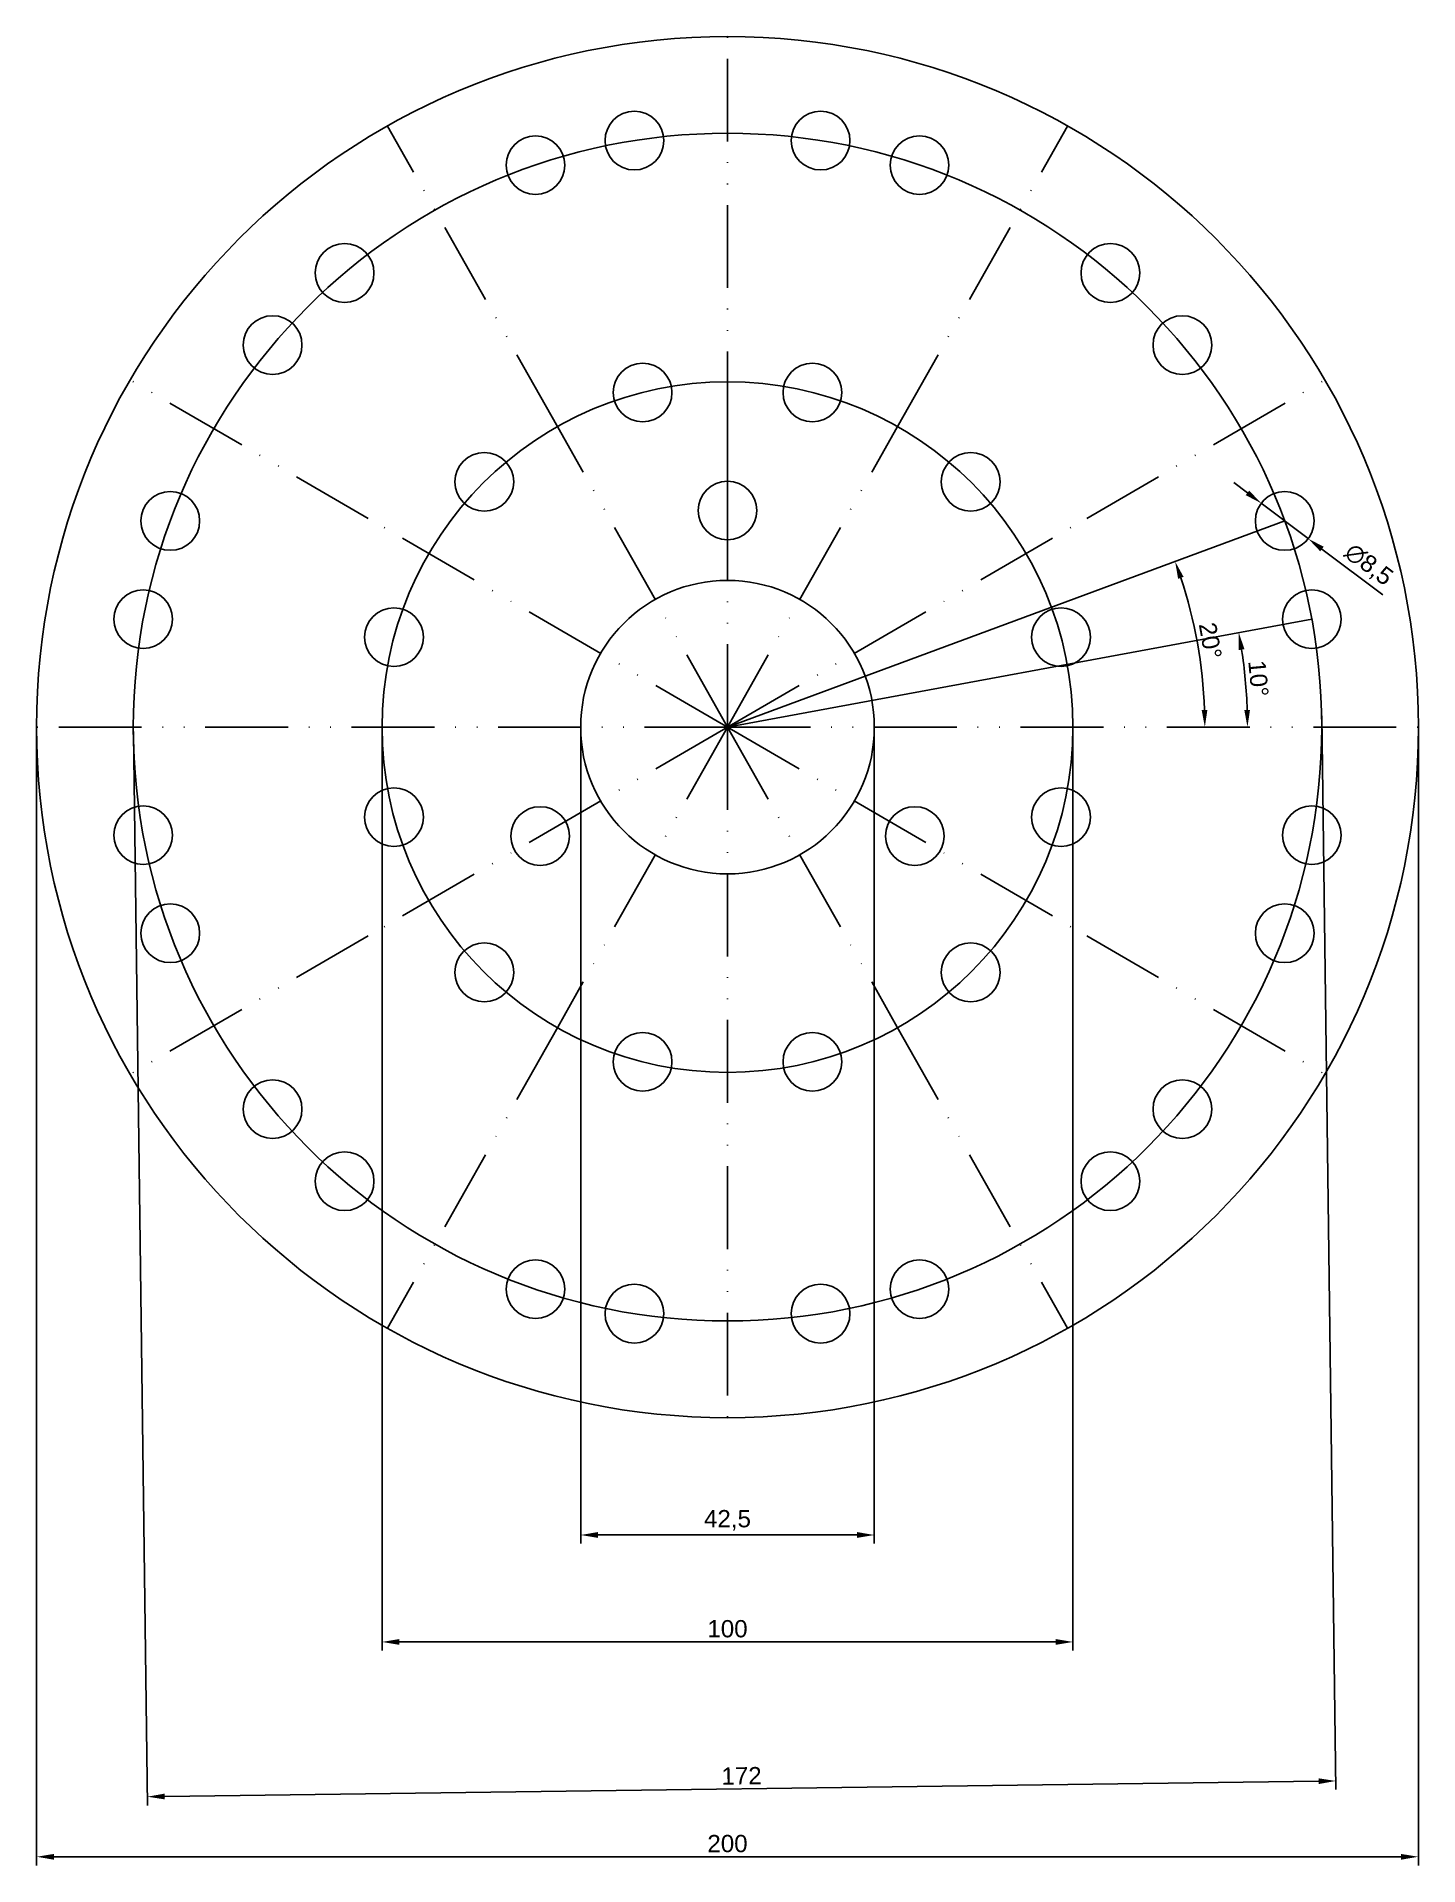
# Model space of a CAD drawing. Header units: millimetres. Extents: x 2637 to 2837, y 1453 to 1717.
import ezdxf

# ---------------------------------------------------------------- set-up
doc = ezdxf.new("R2010")
doc.units = ezdxf.units.MM
doc.linetypes.add('ACAD_ISO12W100', pattern=[21, 12, -3, 0, -3, 0, -3])
doc.styles.get("Standard").update_dxf_attribs({"font": 'arial.ttf'})
doc.dimstyles.new('ISO-25', dxfattribs={"dimtxt": 2.5, "dimasz": 2.5, "dimexe": 1.25, "dimexo": 0.625, "dimtad": 1, "dimtxsty": 'Standard', "dimcen": 2.5, "dimadec": 0, "dimazin": 0, "dimtfac": 1, "dimtmove": 0, "dimatfit": 3, "dimfxl": 1, "dimarcsym": 0})

# ---------------------------------------------------------------- blocks, each defined once
blk = doc.blocks.new('*D2')
at = {"color": 0, "lineweight": -2, "transparency": 16777216}
for p, q in [((2687.23, 1616.8), (2687.23, 1483.7)), ((2787.23, 1616.8), (2787.23, 1483.7)), ((2689.73, 1484.95), (2784.73, 1484.95))]:
    blk.add_line(p, q, dxfattribs=at)
at = {"color": 0, "transparency": 16777216}
for points in [[(2689.73, 1485.37), (2689.73, 1484.53), (2687.23, 1484.95)], [(2784.73, 1485.37), (2784.73, 1484.53), (2787.23, 1484.95)]]:
    blk.add_solid(points, dxfattribs=at)
at = {"layer": 'Defpoints', "color": 0, "transparency": 16777216}
for p in [(2687.23, 1617.43), (2787.23, 1617.43), (2787.23, 1484.95)]:
    blk.add_point(p, dxfattribs=at)
at = {"color": 0, "transparency": 16777216, "insert": (2737.23, 1486.85), "char_height": 2.5, "attachment_point": 5}
blk.add_mtext('100', dxfattribs=at)
blk = doc.blocks.new('*D3')
at = {"color": 0, "lineweight": -2, "transparency": 16777216}
for p, q in [((2823.24, 1619.08), (2825.3, 1463.57)), ((2651.24, 1616.8), (2653.3, 1461.29)), ((2655.78, 1462.57), (2822.78, 1464.78))]:
    blk.add_line(p, q, dxfattribs=at)
at = {"color": 0, "transparency": 16777216}
for points in [[(2822.78, 1465.2), (2822.79, 1464.37), (2825.28, 1464.82)], [(2655.78, 1462.99), (2655.79, 1462.15), (2653.28, 1462.54)]]:
    blk.add_solid(points, dxfattribs=at)
at = {"layer": 'Defpoints', "color": 0, "transparency": 16777216}
for p in [(2823.23, 1619.71), (2651.23, 1617.43), (2825.28, 1464.82)]:
    blk.add_point(p, dxfattribs=at)
at = {"color": 0, "transparency": 16777216, "insert": (2739.26, 1465.56), "char_height": 2.5, "attachment_point": 5, "rotation": 0.7587}
blk.add_mtext('172', dxfattribs=at)
blk = doc.blocks.new('*D4')
at = {"color": 0, "lineweight": -2, "transparency": 16777216}
for p, q in [((2637.23, 1616.8), (2637.23, 1452.59)), ((2837.23, 1616.8), (2837.23, 1452.59)), ((2639.73, 1453.84), (2834.73, 1453.84))]:
    blk.add_line(p, q, dxfattribs=at)
at = {"color": 0, "transparency": 16777216}
for points in [[(2639.73, 1454.25), (2639.73, 1453.42), (2637.23, 1453.84)], [(2834.73, 1454.25), (2834.73, 1453.42), (2837.23, 1453.84)]]:
    blk.add_solid(points, dxfattribs=at)
at = {"layer": 'Defpoints', "color": 0, "transparency": 16777216}
for p in [(2637.23, 1617.43), (2837.23, 1617.43), (2837.23, 1453.84)]:
    blk.add_point(p, dxfattribs=at)
at = {"color": 0, "transparency": 16777216, "insert": (2737.23, 1455.74), "char_height": 2.5, "attachment_point": 5}
blk.add_mtext('200', dxfattribs=at)
blk = doc.blocks.new('*D7')
at = {"color": 0, "lineweight": -2, "transparency": 16777216}
for p, q in [((2715.98, 1616.8), (2715.98, 1499.19)), ((2758.48, 1616.8), (2758.48, 1499.19)), ((2755.98, 1500.44), (2718.48, 1500.44))]:
    blk.add_line(p, q, dxfattribs=at)
at = {"color": 0, "transparency": 16777216}
for points in [[(2718.48, 1500.86), (2718.48, 1500.02), (2715.98, 1500.44)], [(2755.98, 1500.86), (2755.98, 1500.02), (2758.48, 1500.44)]]:
    blk.add_solid(points, dxfattribs=at)
at = {"layer": 'Defpoints', "color": 0, "transparency": 16777216}
for p in [(2715.98, 1617.43), (2758.48, 1617.43), (2715.98, 1500.44)]:
    blk.add_point(p, dxfattribs=at)
at = {"color": 0, "transparency": 16777216, "insert": (2737.23, 1502.57), "char_height": 2.5, "attachment_point": 5}
blk.add_mtext('42,5', dxfattribs=at)
blk = doc.blocks.new('*D8')
at = {"color": 0, "lineweight": -2, "transparency": 16777216}
blk.add_arc((2737.23, 1617.43), 75.26, 1.9034, 8.5733, dxfattribs=at)
at = {"color": 0, "transparency": 16777216}
for points in [[(2811.24, 1628.58), (2812.06, 1628.72), (2811.23, 1631.11)], [(2812.86, 1619.93), (2812.03, 1619.92), (2812.49, 1617.43)]]:
    blk.add_solid(points, dxfattribs=at)
at = {"layer": 'Defpoints', "color": 0, "transparency": 16777216}
for p in [(2821.8, 1633.07), (2812.35, 1622.01), (2737.23, 1617.43), (2737.23, 1617.43), (2837.23, 1617.43)]:
    blk.add_point(p, dxfattribs=at)
at = {"color": 0, "transparency": 16777216, "insert": (2814.07, 1624.47), "char_height": 2.5, "attachment_point": 5, "rotation": 275.2384}
blk.add_mtext('10°', dxfattribs=at)
blk = doc.blocks.new('*D10')
at = {"color": 0, "lineweight": -2, "transparency": 16777216}
blk.add_arc((2737.23, 1617.43), 69.09, 2.0734, 18.24, dxfattribs=at)
at = {"color": 0, "transparency": 16777216}
for points in [[(2802.45, 1638.91), (2803.24, 1639.19), (2802.02, 1641.41)], [(2806.69, 1619.93), (2805.86, 1619.92), (2806.32, 1617.43)]]:
    blk.add_solid(points, dxfattribs=at)
at = {"layer": 'Defpoints', "color": 0, "transparency": 16777216}
for p in [(2817.88, 1647.28), (2805.84, 1625.57), (2737.23, 1617.43), (2737.23, 1617.43), (2837.23, 1617.43)]:
    blk.add_point(p, dxfattribs=at)
at = {"color": 0, "transparency": 16777216, "insert": (2807.11, 1629.95), "char_height": 2.5, "attachment_point": 5, "rotation": 280.1567}
blk.add_mtext('20°', dxfattribs=at)
blk = doc.blocks.new('*D11')
at = {"color": 0, "lineweight": -2, "transparency": 16777216}
for p, q in [((2812.49, 1651.35), (2810.5, 1652.85)), ((2814.49, 1649.84), (2821.28, 1644.72)), ((2832.08, 1636.57), (2823.27, 1643.22))]:
    blk.add_line(p, q, dxfattribs=at)
at = {"color": 0, "transparency": 16777216}
for points in [[(2812.74, 1651.68), (2812.24, 1651.02), (2814.49, 1649.84)], [(2823.52, 1643.55), (2823.02, 1642.89), (2821.28, 1644.72)]]:
    blk.add_solid(points, dxfattribs=at)
at = {"layer": 'Defpoints', "color": 0, "transparency": 16777216}
for p in [(2814.49, 1649.84), (2821.28, 1644.72)]:
    blk.add_point(p, dxfattribs=at)
at = {"color": 0, "transparency": 16777216, "insert": (2829.98, 1640.87), "char_height": 2.5, "attachment_point": 5, "rotation": 322.9689}
blk.add_mtext('∅8,5', dxfattribs=at)

msp = doc.modelspace()

# ---------------------------------------------------------------- linework, layer by layer
at = {"linetype": 'ACAD_ISO12W100'}
for p, q in [((2737.231, 1617.428), (2737.231, 1717.428)), ((2712.656, 1660.889), (2688.011, 1704.476)), ((2761.806, 1660.889), (2786.451, 1704.476)), ((2685.239, 1647.662), (2650.785, 1667.698)), ((2789.223, 1647.662), (2823.677, 1667.698)), ((2737.231, 1617.428), (2712.656, 1660.889)), ((2737.231, 1617.428), (2761.806, 1660.889)), ((2737.231, 1617.428), (2685.239, 1647.662)), ((2737.231, 1617.428), (2789.223, 1647.662)), ((2737.231, 1617.428), (2637.231, 1617.428)), ((2737.231, 1617.428), (2685.239, 1587.194)), ((2737.231, 1617.428), (2712.656, 1573.967)), ((2737.231, 1617.428), (2837.231, 1617.428)), ((2737.231, 1617.428), (2789.223, 1587.194)), ((2737.231, 1617.428), (2761.806, 1573.967)), ((2737.231, 1617.428), (2737.231, 1517.428)), ((2685.239, 1587.194), (2650.785, 1567.158)), ((2789.223, 1587.194), (2823.677, 1567.158)), ((2712.656, 1573.967), (2688.011, 1530.38)), ((2761.806, 1573.967), (2786.451, 1530.38))]:
    msp.add_line(p, q, dxfattribs=at)
for p, q in [((2737.231, 1667.428), (2737.231, 1638.678)), ((2737.231, 1617.428), (2817.882, 1647.283)), ((2737.231, 1617.428), (2821.797, 1633.066))]:
    msp.add_line(p, q)
for centre, radius in [((2737.231, 1617.428), 100), ((2723.755, 1702.365), 4.25), ((2750.707, 1702.365), 4.25), ((2737.231, 1617.428), 86), ((2709.443, 1698.815), 4.25), ((2765.019, 1698.815), 4.25), ((2681.814, 1683.192), 4.25), ((2792.648, 1683.192), 4.25), ((2671.394, 1672.758), 4.25), ((2803.068, 1672.758), 4.25), ((2724.946, 1665.895), 4.25), ((2749.516, 1665.895), 4.25), ((2737.231, 1617.428), 50), ((2702.032, 1652.939), 4.25), ((2772.43, 1652.939), 4.25), ((2737.231, 1648.798), 4.25), ((2656.58, 1647.283), 4.25), ((2817.882, 1647.283), 4.25), ((2652.665, 1633.066), 4.25), ((2737.231, 1617.428), 21.25), ((2821.797, 1633.066), 4.25), ((2688.958, 1630.457), 4.25), ((2785.504, 1630.457), 4.25), ((2688.958, 1604.399), 4.25), ((2785.504, 1604.399), 4.25), ((2652.665, 1601.79), 4.25), ((2710.113, 1601.658), 4.25), ((2764.349, 1601.658), 4.25), ((2821.797, 1601.79), 4.25), ((2656.58, 1587.572), 4.25), ((2817.882, 1587.572), 4.25), ((2702.032, 1581.917), 4.25), ((2772.43, 1581.917), 4.25), ((2724.946, 1568.961), 4.25), ((2749.516, 1568.961), 4.25), ((2671.394, 1562.097), 4.25), ((2803.068, 1562.097), 4.25), ((2681.814, 1551.663), 4.25), ((2792.648, 1551.663), 4.25), ((2709.443, 1536.041), 4.25), ((2765.019, 1536.041), 4.25), ((2723.755, 1532.49), 4.25), ((2750.707, 1532.49), 4.25)]:
    msp.add_circle(centre, radius)

# ---------------------------------------------------------------- dimensions: what is measured, and where the dimension line sits
dim = msp.add_diameter_dim_2p(p1=(2814.49, 1649.843), p2=(2821.275, 1644.724), dimstyle='ISO-25')
dim.commit()
dim.dimension.update_dxf_attribs({"geometry": '*D11', "text_midpoint": (2828.676, 1639.141), "dimtype": 163})
for base, line2, picture, middle in [((2805.837, 1625.574), ((2737.231, 1617.428), (2817.882, 1647.283)), '*D10', (2807.108, 1629.946)), ((2812.349, 1622.012), ((2737.231, 1617.428), (2821.797, 1633.066)), '*D8', (2814.068, 1624.472))]:
    dim = msp.add_angular_dim_2l(base=base, line1=((2737.231, 1617.428), (2837.231, 1617.428)), line2=line2, dimstyle='ISO-25')
    dim.commit()
    dim.dimension.update_dxf_attribs({"geometry": picture, "text_midpoint": middle})
dim = msp.add_aligned_dim(p1=(2651.231, 1617.428), p2=(2823.231, 1619.705), distance=-154.903, text='172', dimstyle='ISO-25')
dim.commit()
dim.dimension.update_dxf_attribs({"geometry": '*D3', "text_midpoint": (2739.257, 1465.557)})
for base, p1, p2, picture, middle in [((2837.231, 1453.838), (2637.231, 1617.428), (2837.231, 1617.428), '*D4', (2737.231, 1455.74)), ((2787.231, 1484.951), (2687.231, 1617.428), (2787.231, 1617.428), '*D2', (2737.231, 1486.852)), ((2715.981, 1500.44), (2758.481, 1617.428), (2715.981, 1617.428), '*D7', (2737.231, 1502.568))]:
    dim = msp.add_linear_dim(base=base, p1=p1, p2=p2, dimstyle='ISO-25')
    dim.commit()
    dim.dimension.update_dxf_attribs({"geometry": picture, "text_midpoint": middle})

doc.saveas('drawing.dxf')
